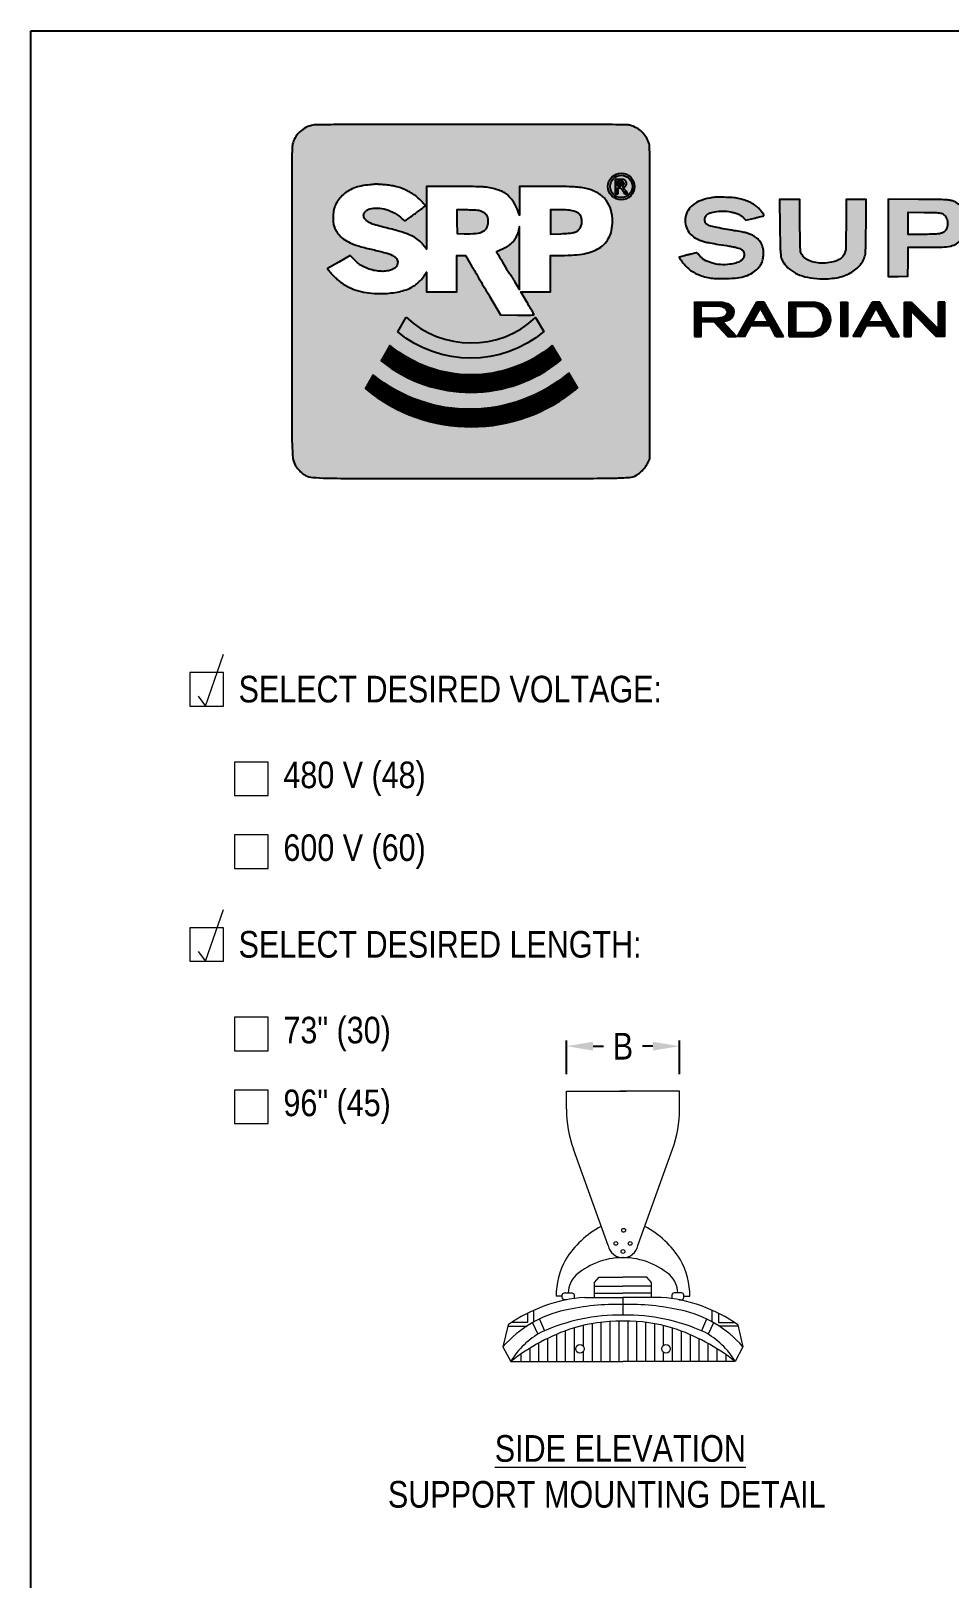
# Model space of a CAD drawing. Extents: x 0 to 216, y -4 to 280.
# Drawn here: x 0 to 82, y 141.8 to 280 of the extents above; entities that cross this region are included whole.
import ezdxf

# ---------------------------------------------------------------- set-up
doc = ezdxf.new("R2010")
doc.units = 0
doc.header["$LTSCALE"] = 10
doc.header["$MEASUREMENT"] = 0
doc.layers.get('0').update_dxf_attribs({"linetype": 'CONTINUOUS'})
for name, color, linetype, lineweight in [('CADdetails-1-ANNO', 41, 'CONTINUOUS', 5), ('CADdetails-3-FINE', 11, 'CONTINUOUS', 5), ('CADdetails-4-LIGHT', 3, 'CONTINUOUS', 9)]:
    doc.layers.add(name, color=color, linetype=linetype, lineweight=lineweight)
doc.layers.add('Company LOGO$0$CADdetails-9-TITLEBLOCK', color=7, linetype='CONTINUOUS')
doc.styles.add('CADdetails-DIMENSIONS', font='ARIALN.TTF', dxfattribs={"height": 2.38})
doc.styles.add('CADdetails-NOTES', font='ARIALN.TTF', dxfattribs={"height": 2.38})
doc.dimstyles.new('CADdetails-LEADER', dxfattribs={"dimtxt": 2.38, "dimasz": 2.38, "dimexe": 0.5, "dimexo": 1.5, "dimgap": 1, "dimtad": 0, "dimzin": 0, "dimdsep": 46, "dimtxsty": 'CADdetails-DIMENSIONS', "dimcen": 1, "dimclrd": 256, "dimclre": 256, "dimclrt": 256, "dimadec": 0, "dimazin": 0, "dimtfac": 1, "dimtdec": 4, "dimtofl": 0, "dimtmove": 0, "dimatfit": 3, "dimfxl": 1, "dimtolj": 1, "dimtzin": 0, "dimarcsym": 0})
pattern_1 = [(45, (-49.9364405, 225.66883), (-0.00461901477, 0.00461901477), [])]

# ---------------------------------------------------------------- blocks, each defined once
blk = doc.blocks.new('Company LOGO')
at = {"layer": 'Company LOGO$0$CADdetails-9-TITLEBLOCK', "true_color": 0x000000}
h = blk.add_hatch(color=18, dxfattribs=at)
h.dxf.hatch_style = 1
h.set_gradient(color2=(0, 0, 0), name='HEMISPHERICAL')
h.paths.add_polyline_path([(55.25, 255.74, 0.000097), (55.26, 265.02, 0.001777), (55.25, 267.98, 0.002816), (55.23, 269.59, 0.076009), (55.16, 270.01, 0.060567), (54.9, 270.55, 0.064589), (54.52, 271.01, 0.064137), (54.04, 271.35, 0.058365), (53.47, 271.58, 0.063304), (53.14, 271.62, 0.000585), (50.69, 271.64, 0.00112), (46.92, 271.65, 0.000162), (39.24, 271.65, 0.000098), (29.98, 271.64, 0.001768), (27.01, 271.63, 0.002864), (25.39, 271.61, 0.071986), (24.95, 271.54, 0.059671), (24.4, 271.29, 0.063472), (23.93, 270.92, 0.064495), (23.58, 270.45, 0.06508), (23.36, 269.9, 0.061309), (23.31, 269.52, 0.00101), (23.29, 267.37, 0.001298), (23.28, 263.86, 0.000144), (23.28, 255.84, 0.000158), (23.28, 245.55, 0.005213), (23.31, 243.08, 0.020434), (23.39, 241.85, 0.104484), (23.59, 241.21, 0.043799), (23.77, 240.96, 0.024879), (24.01, 240.7, 0.024914), (24.28, 240.46, 0.051502), (24.51, 240.31, 0.09679), (25.15, 240.13, 0.01668), (26.4, 240.06, 0.004483), (28.92, 240.04, 0.00014), (39.27, 240.04, 0.000153), (49.58, 240.04, 0.00472), (52.14, 240.07, 0.017056), (53.42, 240.13, 0.103025), (54.05, 240.32, 0.050683), (54.34, 240.52, 0.032113), (54.63, 240.8, 0.031713), (54.88, 241.11, 0.04309), (55.07, 241.43), (55.24, 241.79)])
h.paths.add_polyline_path([(40.94, 256.31), (41.93, 254.64), (43.43, 254.63, 0.001269), (44.31, 254.62, 0.012555), (44.67, 254.63, 0.026204), (44.87, 254.65, 0.478857), (44.9, 254.7, 0.038471), (44.87, 254.75, 0.000768), (44.71, 255.04, 0.001822), (44.51, 255.37, 0.001222), (44.29, 255.74), (43.72, 256.71), (45.05, 256.71), (46.38, 256.71), (46.38, 258.33), (46.38, 259.95), (46.99, 259.95, 0.010427), (48.28, 259.98, 0.026912), (49.2, 260.07, 0.03634), (49.93, 260.24, 0.045584), (50.56, 260.5, 0.072178), (51.15, 260.92, 0.076601), (51.57, 261.48, 0.071522), (51.83, 262.18, 0.052533), (51.92, 263, 0.069572), (51.77, 264.04, 0.094717), (51.35, 264.88, 0.095369), (50.64, 265.5, 0.071427), (49.69, 265.9, 0.027164), (49.12, 266.01, 0.020907), (48.5, 266.07, 0.011958), (47.6, 266.1, 0.002398), (46, 266.11), (43.61, 266.11), (43.61, 264.83, -0.001623), (43.61, 264.33, -0.002637), (43.61, 263.91, -0.000394), (43.6, 263.54, 0.143436), (42.55, 265.36, 0.056705), (42.22, 265.58, 0.032293), (41.78, 265.77, 0.028683), (41.25, 265.92, 0.021788), (40.66, 266.04, 0.022279), (40.28, 266.07, 0.006783), (39.72, 266.09, 0.004807), (38.91, 266.11, 0.001527), (37.72, 266.11), (35.3, 266.11), (35.3, 263.31), (35.3, 260.5), (35.15, 260.73, 0.027215), (35.07, 260.84, 0.01191), (34.96, 260.97, 0.011749), (34.83, 261.11, 0.015393), (34.71, 261.23, 0.057326), (34.23, 261.58, 0.035721), (33.6, 261.87, 0.024828), (32.72, 262.16, 0.008613), (31.43, 262.49, -0.008803), (30.8, 262.66, -0.029261), (30.4, 262.79, -0.044161), (30.11, 262.94, -0.059405), (29.89, 263.12, -0.121239), (29.72, 263.4, -0.162622), (29.73, 263.69, -0.143774), (29.92, 263.94, -0.088803), (30.25, 264.1, -0.085184), (30.94, 264.18, -0.060723), (31.72, 264.05, -0.057226), (32.48, 263.72, -0.056582), (33.15, 263.22, 0.019482), (33.25, 263.14, 0.037418), (33.33, 263.09, 0.047079), (33.39, 263.06, 0.22178), (33.43, 263.06, 0.024831), (33.52, 263.12, 0.000156), (34.32, 263.71, 0.000188), (35.11, 264.3, 0.020633), (35.21, 264.39, 0.409206), (35.21, 264.43, 0.012304), (35.08, 264.57, 0.011954), (34.87, 264.79, 0.002397), (34.48, 265.16, 0.041402), (34.28, 265.32, 0.014688), (33.96, 265.52, 0.0147), (33.61, 265.71, 0.019404), (33.29, 265.87, 0.024973), (32.89, 266.01, 0.019084), (32.44, 266.13, 0.018289), (31.97, 266.22, 0.017664), (31.48, 266.27, 0.001553), (31.25, 266.29, 0.002288), (31.04, 266.3, 0.001056), (30.87, 266.31, 0.055047), (30.82, 266.31, -0.00025), (30.63, 266.3, -0.000429), (30.45, 266.28, -0.000295), (30.23, 266.26, 0.0316), (29.48, 266.15, 0.041938), (28.81, 265.95, 0.046372), (28.25, 265.67, 0.058282), (27.79, 265.3, 0.039465), (27.42, 264.85, 0.055444), (27.17, 264.4, 0.055882), (27.02, 263.91, 0.041073), (26.97, 263.34, 0.03164), (26.99, 262.91, 0.046393), (27.07, 262.53, 0.049097), (27.22, 262.2, 0.04185), (27.43, 261.88, 0.070065), (27.88, 261.44, 0.049474), (28.5, 261.08, 0.036641), (29.34, 260.77, 0.015252), (30.52, 260.47, -0.011174), (31.64, 260.19, -0.049394), (32.28, 259.95, -0.098754), (32.62, 259.68, -0.180622), (32.74, 259.36, -0.094259), (32.69, 259.09, -0.111885), (32.54, 258.87, -0.09107), (32.28, 258.71, -0.044889), (31.91, 258.59, -0.046196), (31.4, 258.53, -0.041007), (30.87, 258.57, -0.03923), (30.32, 258.69, -0.034833), (29.78, 258.9, -0.016706), (29.53, 259.03, -0.03096), (29.33, 259.15, -0.028691), (29.15, 259.3, -0.012303), (28.92, 259.52), (28.51, 259.94), (27.49, 259.36), (26.47, 258.78), (26.58, 258.62, 0.032478), (26.78, 258.37, 0.012246), (27.09, 258.05, 0.01262), (27.43, 257.73, 0.028299), (27.7, 257.52, 0.043664), (28.44, 257.08, 0.043701), (29.24, 256.78, 0.040027), (30.15, 256.61, 0.02736), (31.2, 256.55, 0.020167), (31.99, 256.58, 0.02829), (32.7, 256.68, 0.030867), (33.33, 256.84, 0.033509), (33.93, 257.08, 0.045044), (34.26, 257.28, 0.026697), (34.61, 257.57, 0.026777), (34.93, 257.89, 0.049507), (35.14, 258.19), (35.3, 258.46), (35.3, 257.58), (35.3, 256.71), (36.66, 256.71), (38.02, 256.71), (38.02, 258.33), (38.02, 259.95), (38.4, 259.95), (38.79, 259.95), (39.37, 258.97, 0.000023), (39.66, 258.48, 0.000009), (40.07, 257.77, 0.000008), (40.51, 257.03, 0.00001)], flags=16)
h.paths.add_polyline_path([(47.31, 250.62, -0.356339), (31.27, 250.55), (32.05, 251.91, 0.361016), (46.54, 251.9)], flags=16)
h.paths.add_polyline_path([(45.79, 253.15, -0.360899), (32.74, 253.12), (33.49, 254.44, 0.395366), (45.05, 254.4)], flags=16)
h.paths.add_polyline_path([(48.01, 249.45), (48.79, 248.13, -0.365296), (29.86, 248.08), (30.55, 249.28, 0.361269)], flags=16)
h.paths.add_polyline_path([(47.31, 261.89), (47.31, 261.89, 0.009433), (48, 261.93, 0.038268), (48.42, 261.99, 0.06386), (48.7, 262.09, 0.082218), (48.92, 262.26, 0.096403), (49.1, 262.53, 0.07229), (49.18, 262.87, 0.071382), (49.16, 263.23, 0.088947), (49.04, 263.54, 0.123363), (48.82, 263.76, 0.070876), (48.46, 263.91, 0.046429), (47.93, 264, 0.016209), (47.15, 264.02), (46.38, 264.02), (46.38, 262.94), (46.38, 261.86)], flags=0)
h.paths.add_polyline_path([(43.61, 256.9), (43.21, 257.57, 0.00279), (43.05, 257.84, 0.003648), (42.9, 258.08, 0.002699), (42.78, 258.28, 0.03414), (42.72, 258.35, -0.041699), (42.59, 258.53, -0.001151), (42.1, 259.36, -0.000214), (41.56, 260.27, -0.110177), (41.59, 260.29, -0.000469), (41.7, 260.33, -0.001525), (41.82, 260.38, -0.000988), (41.95, 260.44, 0.029749), (42.26, 260.59, 0.023384), (42.57, 260.78, 0.023908), (42.85, 261, 0.041975), (43.06, 261.2, 0.043601), (43.21, 261.42, 0.024645), (43.36, 261.71, 0.024621), (43.48, 262.01, 0.049474), (43.54, 262.26, -0.012053), (43.55, 262.35, -0.01937), (43.57, 262.43, -0.014408), (43.59, 262.5, -0.850532), (43.62, 262.49, -0.000132), (43.62, 261.68, -0.00181), (43.62, 260.78, -0.001085), (43.62, 259.7)], flags=0)
h.paths.add_polyline_path([(51.51, 266.11, -1), (53.89, 266.11, -1)], flags=16)
h.paths.add_polyline_path([(51.71, 266.11, -1), (53.7, 266.11, -1)], flags=0)
edge = h.paths.add_edge_path(flags=0)
edge.add_line((52.39, 265.45), (52.18, 265.45))
edge.add_line((52.18, 265.45), (52.18, 266.74))
edge.add_line((52.18, 266.74), (52.62, 266.74))
edge.add_spline(control_points=[(52.62, 266.74), (52.69, 266.73), (52.8, 266.73), (52.96, 266.71), (53.06, 266.64), (53.13, 266.55), (53.17, 266.47), (53.17, 266.35), (53.15, 266.25), (53.07, 266.13), (52.95, 266.05), (52.85, 266.03), (52.8, 266.03)], knot_values=[0, 0, 0, 0, 0.191945, 0.32785, 0.486314, 0.531109, 0.694667, 0.729867, 0.890501, 1.000282, 1.155477, 1.296035, 1.296035, 1.296035, 1.296035], degree=3, periodic=0)
edge.add_spline(control_points=[(52.8, 266.03), (52.84, 266.01), (52.92, 265.97), (53.01, 265.84), (53.07, 265.75), (53.1, 265.71)], knot_values=[0, 0, 0, 0, 0.128236, 0.267064, 0.445283, 0.445283, 0.445283, 0.445283], degree=3, periodic=0)
edge.add_line((53.1, 265.71), (53.26, 265.45))
edge.add_line((53.26, 265.45), (53.01, 265.45))
edge.add_line((53.01, 265.45), (52.89, 265.66))
edge.add_spline(control_points=[(52.89, 265.66), (52.86, 265.72), (52.8, 265.82), (52.69, 265.97), (52.53, 266), (52.43, 266), (52.39, 266)], knot_values=[0, 0, 0, 0, 0.207407, 0.370988, 0.525888, 0.662774, 0.662774, 0.662774, 0.662774], degree=3, periodic=0)
edge.add_line((52.39, 266), (52.39, 265.45))
edge = h.paths.add_edge_path(flags=0)
edge.add_line((52.64, 266.18), (52.39, 266.18))
edge.add_line((52.39, 266.18), (52.39, 266.56))
edge.add_line((52.39, 266.56), (52.62, 266.56))
edge.add_line((52.62, 266.56), (52.69, 266.56))
edge.add_spline(control_points=[(52.69, 266.56), (52.74, 266.56), (52.82, 266.56), (52.93, 266.48), (52.97, 266.36), (52.92, 266.24), (52.79, 266.18), (52.7, 266.18), (52.64, 266.18)], knot_values=[0, 0, 0, 0, 0.146741, 0.255682, 0.363426, 0.519325, 0.589287, 0.774741, 0.774741, 0.774741, 0.774741], degree=3, periodic=0)
h.paths.add_polyline_path([(38.67, 261.89), (38.67, 261.89, 0.028234), (39.73, 261.92, 0.099868), (40.38, 262.11, 0.165224), (40.72, 262.48, 0.120746), (40.83, 263.03, 0.046771), (40.79, 263.32, 0.089529), (40.69, 263.54, 0.089519), (40.52, 263.71, 0.046752), (40.27, 263.86, 0.033745), (40.07, 263.93, 0.043666), (39.87, 263.97, 0.022146), (39.59, 264, 0.00286), (39, 264.01), (38.01, 264.03), (38.03, 262.97), (38.04, 261.91)], flags=0)
h = blk.add_hatch(color=18, dxfattribs=at)
h.dxf.hatch_style = 1
h.set_gradient(color2=(0, 0, 0), name='HEMISPHERICAL')
h.paths.add_polyline_path([(51.71, 266.11, 1), (53.7, 266.11, 1)])
edge = h.paths.add_edge_path(flags=16)
edge.add_spline(control_points=[(52.62, 266.74), (52.69, 266.73), (52.8, 266.73), (52.96, 266.71), (53.06, 266.64), (53.13, 266.55), (53.17, 266.47), (53.17, 266.35), (53.15, 266.25), (53.07, 266.13), (52.95, 266.05), (52.85, 266.03), (52.8, 266.03)], knot_values=[0, 0, 0, 0, 0.191945, 0.32785, 0.486314, 0.531109, 0.694667, 0.729867, 0.890501, 1.000282, 1.155477, 1.296035, 1.296035, 1.296035, 1.296035], degree=3, periodic=0)
edge.add_spline(control_points=[(52.8, 266.03), (52.84, 266.01), (52.92, 265.97), (53.01, 265.84), (53.07, 265.75), (53.1, 265.71)], knot_values=[0, 0, 0, 0, 0.128236, 0.267064, 0.445283, 0.445283, 0.445283, 0.445283], degree=3, periodic=0)
edge.add_line((53.1, 265.71), (53.26, 265.45))
edge.add_line((53.26, 265.45), (53.01, 265.45))
edge.add_line((53.01, 265.45), (52.89, 265.66))
edge.add_spline(control_points=[(52.89, 265.66), (52.86, 265.72), (52.8, 265.82), (52.69, 265.97), (52.53, 266), (52.43, 266), (52.39, 266)], knot_values=[0, 0, 0, 0, 0.207407, 0.370988, 0.525888, 0.662774, 0.662774, 0.662774, 0.662774], degree=3, periodic=0)
edge.add_line((52.39, 266), (52.39, 265.45))
edge.add_line((52.39, 265.45), (52.18, 265.45))
edge.add_line((52.18, 265.45), (52.18, 266.74))
edge.add_line((52.18, 266.74), (52.62, 266.74))
edge = h.paths.add_edge_path(flags=0)
edge.add_spline(control_points=[(52.69, 266.56), (52.74, 266.56), (52.82, 266.56), (52.93, 266.48), (52.97, 266.36), (52.92, 266.24), (52.79, 266.18), (52.7, 266.18), (52.64, 266.18)], knot_values=[0, 0, 0, 0, 0.146741, 0.255682, 0.363426, 0.519325, 0.589287, 0.774741, 0.774741, 0.774741, 0.774741], degree=3, periodic=0)
edge.add_line((52.64, 266.18), (52.39, 266.18))
edge.add_line((52.39, 266.18), (52.39, 266.56))
edge.add_line((52.39, 266.56), (52.62, 266.56))
edge.add_line((52.62, 266.56), (52.69, 266.56))
h = blk.add_hatch(color=18, dxfattribs=at)
h.dxf.hatch_style = 1
h.set_gradient(color2=(0, 0, 0), name='HEMISPHERICAL')
edge = h.paths.add_edge_path()
edge.add_spline(control_points=[(52.64, 266.18), (52.7, 266.18), (52.79, 266.18), (52.92, 266.24), (52.97, 266.36), (52.93, 266.48), (52.82, 266.56), (52.74, 266.56), (52.69, 266.56)], knot_values=[0, 0, 0, 0, 0.185454, 0.255416, 0.411315, 0.519059, 0.627999, 0.774741, 0.774741, 0.774741, 0.774741], degree=3, periodic=0)
edge.add_line((52.69, 266.56), (52.62, 266.56))
edge.add_line((52.62, 266.56), (52.39, 266.56))
edge.add_line((52.39, 266.56), (52.39, 266.18))
edge.add_line((52.39, 266.18), (52.64, 266.18))
h = blk.add_hatch(color=18, dxfattribs=at)
h.dxf.hatch_style = 1
h.set_gradient(color2=(0, 0, 0), name='HEMISPHERICAL')
h.paths.add_polyline_path([(40.79, 263.32, 0.089529), (40.69, 263.54, 0.089519), (40.52, 263.71, 0.046752), (40.27, 263.86, 0.033745), (40.07, 263.93, 0.043666), (39.87, 263.97, 0.022146), (39.59, 264, 0.00286), (39, 264.01), (38.01, 264.03), (38.03, 262.97), (38.04, 261.91), (38.67, 261.89, 0.028234), (39.73, 261.92, 0.099868), (40.38, 262.11, 0.165224), (40.72, 262.48, 0.120746), (40.83, 263.03, 0.046771)])
h = blk.add_hatch(color=18, dxfattribs=at)
h.dxf.hatch_style = 1
h.set_gradient(color2=(0, 0, 0), name='HEMISPHERICAL')
h.paths.add_polyline_path([(48.7, 262.09, 0.18093), (49.1, 262.53, 0.072291), (49.18, 262.87, 0.187399), (49.04, 263.54, 0.17533), (48.71, 263.84, 0.069216), (47.93, 264, 0.016209), (47.15, 264.02), (46.38, 264.02), (46.38, 262.94), (46.38, 261.86), (47.31, 261.89, 0.009433), (48, 261.93, 0.038268), (48.42, 261.99, 0.06386)])
h = blk.add_hatch(color=18, dxfattribs=at)
h.dxf.hatch_style = 1
h.set_gradient(color2=(0, 0, 0), name='HEMISPHERICAL')
h.paths.add_polyline_path([(63.64, 263.29), (63.64, 263.29, 0.056039), (63.43, 263.48, 0.041891), (63.17, 263.63, 0.037894), (62.85, 263.75, 0.029211), (62.49, 263.84, 0.040963), (61.76, 263.91, 0.046897), (61.06, 263.85, 0.052824), (60.5, 263.69, 0.175125), (60.22, 263.44, 0.056503), (60.2, 263.39, 0.020479), (60.18, 263.31, 0.020003), (60.17, 263.22, 0.022483), (60.16, 263.13, 0.064717), (60.18, 262.97, 0.085153), (60.24, 262.84, 0.079203), (60.34, 262.73, 0.048267), (60.49, 262.64, 0.063834), (60.69, 262.56, 0.004887), (61.26, 262.44, 0.006407), (61.97, 262.3, 0.004211), (62.78, 262.16, -0.005533), (63.44, 262.05, -0.020148), (63.85, 261.96, -0.029369), (64.16, 261.85, -0.02664), (64.48, 261.71, -0.060336), (64.88, 261.43, -0.076514), (65.17, 261.08, -0.076102), (65.34, 260.65, -0.058909), (65.4, 260.16, -0.038739), (65.36, 259.7, -0.060622), (65.26, 259.33, -0.062089), (65.06, 258.99, -0.042992), (64.77, 258.67, -0.068471), (64.27, 258.31, -0.05432), (63.65, 258.07, -0.043145), (62.86, 257.93, -0.021379), (61.85, 257.89, -0.004689), (61.35, 257.89, -0.012492), (60.99, 257.9, -0.016782), (60.7, 257.93, -0.019883), (60.44, 257.98, -0.027172), (59.85, 258.14, -0.035972), (59.34, 258.35, -0.038703), (58.89, 258.62, -0.041607), (58.5, 258.95, -0.026378), (58.31, 259.16, -0.013108), (58.09, 259.45, -0.005099), (57.86, 259.77, -0.294395), (57.9, 259.81, -0.000413), (58.11, 259.87, -0.001999), (58.35, 259.93, -0.001257), (58.63, 260, 0.00089), (58.92, 260.06, 0.001314), (59.17, 260.13, 0.00059), (59.38, 260.18, 0.035522), (59.44, 260.2, -0.038564), (59.51, 260.14, -0.030406), (59.58, 260.07, -0.020595), (59.65, 259.99, 0.101508), (60.09, 259.57, 0.062034), (60.76, 259.28, 0.055886), (61.55, 259.13, 0.049759), (62.38, 259.16, 0.037166), (62.94, 259.27, 0.077331), (63.35, 259.46, 0.108046), (63.59, 259.71, 0.139757), (63.68, 260.01, 0.055775), (63.65, 260.2, 0.103451), (63.59, 260.35, 0.093543), (63.47, 260.46, 0.039544), (63.27, 260.56, 0.031146), (63.04, 260.64, 0.020292), (62.77, 260.71, 0.009321), (62.33, 260.79, 0.001179), (61.38, 260.94, -0.004382), (60.61, 261.07, -0.01761), (60.15, 261.17, -0.027155), (59.8, 261.28, -0.026818), (59.47, 261.42, -0.078196), (58.93, 261.8, -0.089434), (58.57, 262.31, -0.092235), (58.41, 262.91, -0.089331), (58.47, 263.53, -0.089415), (58.76, 264.11, -0.084555), (59.24, 264.57, -0.070121), (59.93, 264.9, -0.039491), (60.83, 265.12, -0.037508), (61.31, 265.16, -0.011461), (62.04, 265.14, -0.011584), (62.78, 265.1, -0.034885), (63.27, 265.02, -0.028115), (63.74, 264.88, -0.029859), (64.19, 264.7, -0.031399), (64.59, 264.47, -0.041001), (64.91, 264.21, -0.019029), (65.14, 263.99, -0.025648), (65.32, 263.77, -0.021353), (65.44, 263.59, -0.502458), (65.41, 263.5, -0.001058), (65.18, 263.44, -0.003684), (64.92, 263.37, -0.002352), (64.62, 263.29), (63.82, 263.09)])
h = blk.add_hatch(color=18, dxfattribs=at)
h.dxf.hatch_style = 1
h.set_gradient(color2=(0, 0, 0), name='HEMISPHERICAL')
h.paths.add_polyline_path([(72.73, 260.54, -0.12231), (72.59, 260.03, -0.150032), (72.12, 259.57, -0.063328), (71.48, 259.34, -0.046429), (70.76, 259.26, -0.089705), (69.53, 259.46, -0.205184), (68.73, 260.2, -0.038167), (68.67, 260.9, -0.001423), (68.65, 262.62), (68.64, 264.96), (67.74, 264.96), (66.84, 264.96), (66.86, 262.44, 0.001317), (66.89, 260.62, 0.022831), (66.93, 260.03, 0.076386), (67.03, 259.61, 0.157516), (67.97, 258.53, 0.085292), (69.33, 258, 0.036517), (70.42, 257.87, 0.054937), (71.93, 257.96, 0.081689), (73.17, 258.39, 0.098906), (74.05, 259.12, 0.125234), (74.49, 260.07, 0.037069), (74.51, 260.3, 0.003046), (74.53, 260.91, 0.003646), (74.54, 261.69, 0.001857), (74.55, 262.67), (74.55, 264.96), (73.66, 264.96), (72.77, 264.96), (72.77, 262.55, -0.005206), (72.75, 261.24, -0.002203)])
h = blk.add_hatch(color=18, dxfattribs=at)
h.dxf.hatch_style = 1
h.set_gradient(color2=(0, 0, 0), name='HEMISPHERICAL')
h.paths.add_polyline_path([(82.11, 260.79, 0.07868), (82.63, 260.99, 0.067262), (83.09, 261.35, 0.060851), (83.35, 261.68, 0.055933), (83.53, 262.08, 0.052707), (83.62, 262.53, 0.114528), (83.49, 263.68, 0.074393), (83.24, 264.15, 0.082371), (82.82, 264.54, 0.067527), (82.28, 264.82, 0.068457), (81.86, 264.91, 0.011927), (80.97, 264.94, 0.000674), (79.24, 264.95), (76.53, 264.97), (76.53, 261.52), (76.53, 258.06), (77.41, 258.08), (78.28, 258.09), (78.3, 259.38), (78.31, 260.68), (79.93, 260.68, 0.008199), (81.35, 260.7, 0.044275)])
h.paths.add_polyline_path([(79.73, 263.8), (78.31, 263.82), (78.31, 262.82), (78.31, 261.83), (79.56, 261.83, 0.004995), (80.43, 261.84, 0.022217), (80.94, 261.87, 0.038518), (81.27, 261.93, 0.089222), (81.5, 262.04, 0.153469), (81.77, 262.39, 0.108377), (81.83, 262.89, 0.33505), (81.35, 263.69, 0.111427), (81.1, 263.78, 0.002975)], flags=16)
h = blk.add_hatch(color=18, dxfattribs=at)
h.dxf.hatch_style = 1
h.set_gradient(color2=(0, 0, 0), name='HEMISPHERICAL')
h.paths.add_polyline_path([(42.78, 258.28, 0.065244), (42.67, 258.41, -0.001321), (42.1, 259.36, -0.000181), (41.65, 260.13, -0.912818), (41.59, 260.29, -0.000469), (41.7, 260.33, -0.001525), (41.82, 260.38, -0.000988), (41.95, 260.44, 0.076664), (42.7, 260.89, 0.114545), (43.19, 261.39, 0.052918), (43.48, 262.01, 0.096978), (43.59, 262.49, -1.021296), (43.62, 262.49, -0.000194), (43.62, 261.3, -0.001612), (43.62, 259.7), (43.61, 256.9), (43.21, 257.57, 0.00279), (43.05, 257.84, 0.003648), (42.9, 258.08, 0.002699)])
at = {"layer": 'Company LOGO$0$CADdetails-9-TITLEBLOCK', "true_color": 0xff6612}
h = blk.add_hatch(dxfattribs=at)
h.set_pattern_fill('ANSI31', color=30, scale=0.052258)
h.set_pattern_definition(pattern_1)
edge = h.paths.add_edge_path()
edge.add_spline(control_points=[(61.73, 254.04), (61.98, 254.08), (62.49, 254.15), (62.91, 254.95), (62.42, 255.65), (61.94, 255.73), (61.73, 255.77)], knot_values=[0, 0, 0, 0, 13.971866, 28.036988, 43.077201, 55.142889, 55.142889, 55.142889, 55.142889], degree=3, periodic=0)
edge.add_line((61.73, 255.77), (59.23, 255.77))
edge.add_line((59.23, 255.77), (59.23, 252.72))
edge.add_line((59.23, 252.72), (59.82, 252.72))
edge.add_line((59.82, 252.72), (59.82, 254.04))
edge.add_line((59.82, 254.04), (60.97, 254.04))
edge.add_line((60.97, 254.04), (62.22, 252.72))
edge.add_line((62.22, 252.72), (62.98, 252.72))
edge.add_line((62.98, 252.72), (61.73, 254.04))
edge = h.paths.add_edge_path(flags=16)
edge.add_spline(control_points=[(61.36, 255.45), (61.55, 255.43), (61.92, 255.39), (62.31, 254.78), (61.81, 254.38), (61.49, 254.36), (61.36, 254.35)], knot_values=[0, 0, 0, 0, 10.641563, 20.928893, 32.05037, 39.419964, 39.419964, 39.419964, 39.419964], degree=3, periodic=0)
edge.add_line((61.36, 254.35), (59.82, 254.35))
edge.add_line((59.82, 254.35), (59.82, 255.45))
edge.add_line((59.82, 255.45), (61.36, 255.45))
h = blk.add_hatch(dxfattribs=at)
h.set_pattern_fill('ANSI31', color=30, scale=0.052258)
h.set_pattern_definition(pattern_1)
h.paths.add_polyline_path([(65.46, 255.77), (64.79, 255.77), (63.08, 252.72), (63.74, 252.72), (64.27, 253.69), (65.99, 253.69), (66.51, 252.72), (67.17, 252.72)])
h.paths.add_polyline_path([(65.13, 255.26), (64.44, 254.01), (65.81, 254.01)], flags=16)
h = blk.add_hatch(dxfattribs=at)
h.set_pattern_fill('ANSI31', color=30, scale=0.052258)
h.set_pattern_definition(pattern_1)
h.paths.add_polyline_path([(69.73, 255.77), (67.68, 255.77), (67.68, 252.72), (69.89, 252.72, 0.378342), (71.41, 254.16, 0.431115)])
h.paths.add_polyline_path([(68.27, 255.41), (68.27, 253.08), (69.89, 253.08, 0.317845), (70.79, 254.19, 0.345632), (69.89, 255.41)], flags=16)
h = blk.add_hatch(dxfattribs=at)
h.set_pattern_fill('ANSI31', color=30, scale=0.052258)
h.set_pattern_definition(pattern_1)
h.paths.add_polyline_path([(72.89, 255.77), (72.3, 255.77), (72.3, 252.72), (72.89, 252.72)])
h = blk.add_hatch(dxfattribs=at)
h.set_pattern_fill('ANSI31', color=30, scale=0.052258)
h.set_pattern_definition(pattern_1)
h.paths.add_polyline_path([(75.79, 255.77), (75.13, 255.77), (73.41, 252.72), (74.07, 252.72), (74.6, 253.69), (76.32, 253.69), (76.85, 252.72), (77.5, 252.72)])
h.paths.add_polyline_path([(76.14, 254.01), (74.77, 254.01), (75.46, 255.26)], flags=16)
h = blk.add_hatch(dxfattribs=at)
h.set_pattern_fill('ANSI31', color=30, scale=0.052258)
h.set_pattern_definition(pattern_1)
h.paths.add_polyline_path([(78.61, 255.77), (77.99, 255.77), (77.99, 252.72), (78.58, 252.72), (78.58, 254.96), (80.82, 252.72), (81.6, 252.72), (81.6, 255.77), (81.01, 255.77), (81.01, 253.36)])
at = {"layer": 'Company LOGO$0$CADdetails-9-TITLEBLOCK'}
h = blk.add_hatch(color=256, dxfattribs=at)
h.dxf.hatch_style = 1
h.set_gradient(color1=(247, 148, 29), color2=(247, 148, 29), name='HEMISPHERICAL')
h.paths.add_polyline_path([(32.74, 253.12, 0.360899), (45.79, 253.15), (45.05, 254.4, -0.395366), (33.49, 254.44)])
at = {"layer": 'Company LOGO$0$CADdetails-9-TITLEBLOCK', "true_color": 0xff6612}
h = blk.add_hatch(dxfattribs=at)
h.set_pattern_fill('ANSI31', color=30, scale=0.052258)
h.set_pattern_definition(pattern_1)
h.paths.add_polyline_path([(32.05, 251.91), (31.27, 250.55, 0.356339), (47.31, 250.62), (46.54, 251.9, -0.361016)])
at = {"layer": 'Company LOGO$0$CADdetails-9-TITLEBLOCK', "true_color": 0xed1b24}
h = blk.add_hatch(dxfattribs=at)
h.set_pattern_fill('ANSI31', color=240, scale=0.052258)
h.set_pattern_definition(pattern_1)
h.paths.add_polyline_path([(48.79, 248.13), (48.01, 249.45, -0.361269), (30.55, 249.28), (29.86, 248.08, 0.365296)])
at = {"layer": 'Company LOGO$0$CADdetails-9-TITLEBLOCK'}
for p, q in [((0, 0), (0, 280)), ((0, 280), (216, 280))]:
    blk.add_line(p, q, dxfattribs=at)
at = {"layer": 'Company LOGO$0$CADdetails-9-TITLEBLOCK', "color": 30, "true_color": 0xff6612}
for p, q in [((59.23, 255.77), (59.23, 252.72)), ((59.23, 255.77), (61.73, 255.77)), ((63.08, 252.72), (64.79, 255.77)), ((65.46, 255.77), (64.79, 255.77)), ((67.17, 252.72), (65.46, 255.77)), ((67.68, 252.72), (67.68, 255.77)), ((67.68, 255.77), (69.89, 255.77)), ((72.3, 255.77), (72.3, 252.72)), ((72.3, 255.77), (72.89, 255.77)), ((72.89, 255.77), (72.89, 252.72)), ((73.41, 252.72), (75.13, 255.77)), ((75.79, 255.77), (75.13, 255.77)), ((77.5, 252.72), (75.79, 255.77)), ((77.99, 252.72), (77.99, 255.77)), ((77.99, 255.77), (78.61, 255.77)), ((78.61, 255.77), (81.01, 253.36)), ((81.01, 253.36), (81.01, 255.77)), ((81.6, 255.77), (81.01, 255.77)), ((81.6, 252.72), (81.6, 255.77)), ((59.82, 254.35), (59.82, 255.45)), ((59.82, 255.45), (61.36, 255.45)), ((59.82, 254.35), (61.36, 254.35)), ((64.44, 254.01), (65.13, 255.26)), ((65.81, 254.01), (65.13, 255.26)), ((68.27, 253.08), (68.27, 255.41)), ((68.27, 255.41), (69.89, 255.41)), ((74.77, 254.01), (75.46, 255.26)), ((76.14, 254.01), (75.46, 255.26)), ((78.58, 252.72), (78.58, 254.96)), ((78.58, 254.96), (80.82, 252.72)), ((59.82, 252.72), (59.82, 254.04)), ((59.82, 254.04), (60.97, 254.04)), ((60.97, 254.04), (62.22, 252.72)), ((61.73, 254.04), (62.98, 252.72)), ((63.74, 252.72), (64.27, 253.69)), ((64.27, 253.69), (65.99, 253.69)), ((64.44, 254.01), (65.81, 254.01)), ((66.51, 252.72), (65.99, 253.69)), ((68.27, 253.08), (69.89, 253.08)), ((74.07, 252.72), (74.6, 253.69)), ((74.6, 253.69), (76.32, 253.69)), ((74.77, 254.01), (76.14, 254.01)), ((76.85, 252.72), (76.32, 253.69)), ((59.23, 252.72), (59.82, 252.72)), ((62.22, 252.72), (62.98, 252.72)), ((63.74, 252.72), (63.08, 252.72)), ((66.51, 252.72), (67.17, 252.72)), ((67.68, 252.72), (69.89, 252.72)), ((72.89, 252.72), (72.3, 252.72)), ((74.07, 252.72), (73.41, 252.72)), ((76.85, 252.72), (77.5, 252.72)), ((77.99, 252.72), (78.58, 252.72)), ((81.6, 252.72), (80.82, 252.72))]:
    blk.add_line(p, q, dxfattribs=at)
at = {"layer": 'Company LOGO$0$CADdetails-9-TITLEBLOCK'}
for points in [[(24.95, 271.54, 0.059671), (24.4, 271.29, 0.063474), (23.93, 270.92, 0.064493), (23.58, 270.45, 0.065079), (23.36, 269.9, 0.06131), (23.31, 269.52, 0.00101), (23.29, 267.37, 0.001298), (23.28, 263.86, 0.000144), (23.28, 255.84, 0.000158), (23.28, 245.55, 0.005213), (23.31, 243.08, 0.020434), (23.39, 241.85, 0.104497), (23.59, 241.21, 0.043787), (23.77, 240.96, 0.024879), (24.01, 240.7, 0.024914), (24.28, 240.46, 0.051502), (24.51, 240.31, 0.09679), (25.15, 240.13, 0.01668), (26.4, 240.06, 0.004483), (28.92, 240.04, 0.00014), (39.27, 240.04, 0.000153), (49.58, 240.04, 0.00472), (52.14, 240.07, 0.017056), (53.42, 240.13, 0.103031), (54.05, 240.32, 0.050677), (54.34, 240.52, 0.032113), (54.63, 240.8, 0.031713), (54.88, 241.11, 0.04309), (55.07, 241.43), (55.24, 241.79), (55.25, 255.74, 0.000097), (55.26, 265.02, 0.001777), (55.25, 267.98, 0.002816), (55.23, 269.59, 0.076009), (55.16, 270.01, 0.060566), (54.9, 270.55, 0.06459), (54.52, 271.01, 0.064135), (54.04, 271.35, 0.058367), (53.47, 271.58, 0.063304), (53.14, 271.62, 0.000585), (50.69, 271.64, 0.00112), (46.92, 271.65, 0.000162), (39.24, 271.65, 0.000098), (29.98, 271.64, 0.001768), (27.01, 271.63, 0.002864), (25.39, 271.61, 0.071986)], [(40.51, 257.03, 0.00001), (40.94, 256.31), (41.93, 254.64), (43.43, 254.63, 0.001269), (44.31, 254.62, 0.012555), (44.67, 254.63, 0.026204), (44.87, 254.65, 0.478857), (44.9, 254.7, 0.038471), (44.87, 254.75, 0.000768), (44.71, 255.04, 0.001822), (44.51, 255.37, 0.001222), (44.29, 255.74), (43.72, 256.71), (45.05, 256.71), (46.38, 256.71), (46.38, 258.33), (46.38, 259.95), (46.99, 259.95, 0.010427), (48.28, 259.98, 0.026912), (49.2, 260.07, 0.03634), (49.93, 260.24, 0.045584), (50.56, 260.5, 0.072178), (51.15, 260.92, 0.076601), (51.57, 261.48, 0.071522), (51.83, 262.18, 0.052533), (51.92, 263, 0.069572), (51.77, 264.04, 0.094717), (51.35, 264.88, 0.095369), (50.64, 265.5, 0.071427), (49.69, 265.9, 0.027164), (49.12, 266.01, 0.020907), (48.5, 266.07, 0.011958), (47.6, 266.1, 0.002398), (46, 266.11), (43.61, 266.11), (43.61, 264.83, -0.001623), (43.61, 264.33, -0.002637), (43.61, 263.91, -0.000394), (43.6, 263.54, 0.143436), (42.55, 265.36, 0.056705), (42.22, 265.58, 0.032293), (41.78, 265.77, 0.028683), (41.25, 265.92, 0.021788), (40.66, 266.04, 0.022279), (40.28, 266.07, 0.006783), (39.72, 266.09, 0.004807), (38.91, 266.11, 0.001527), (37.72, 266.11), (35.3, 266.11), (35.3, 263.31), (35.3, 260.5), (35.15, 260.73, 0.027215), (35.07, 260.84, 0.01191), (34.96, 260.97, 0.011749), (34.83, 261.11, 0.015393), (34.71, 261.23, 0.057326), (34.23, 261.58, 0.035721), (33.6, 261.87, 0.024828), (32.72, 262.16, 0.008613), (31.43, 262.49, -0.008803), (30.8, 262.66, -0.029261), (30.4, 262.79, -0.044161), (30.11, 262.94, -0.059405), (29.89, 263.12, -0.121239), (29.72, 263.4, -0.162622), (29.73, 263.69, -0.143774), (29.92, 263.94, -0.088803), (30.25, 264.1, -0.085184), (30.94, 264.18, -0.060723), (31.72, 264.05, -0.057138), (32.48, 263.72, -0.056669), (33.15, 263.22, 0.019482), (33.25, 263.14, 0.037418), (33.33, 263.09, 0.047079), (33.39, 263.06, 0.22178), (33.43, 263.06, 0.024831), (33.52, 263.12, 0.000156), (34.32, 263.71, 0.000188), (35.11, 264.3, 0.020633), (35.21, 264.39, 0.409206), (35.21, 264.43, 0.012304), (35.08, 264.57, 0.011954), (34.87, 264.79, 0.002397), (34.48, 265.16, 0.041402), (34.28, 265.32, 0.014688), (33.96, 265.52, 0.0147), (33.61, 265.71, 0.019404), (33.29, 265.87, 0.024973), (32.89, 266.01, 0.019084), (32.44, 266.13, 0.018289), (31.97, 266.22, 0.017664), (31.48, 266.27, 0.001553), (31.25, 266.29, 0.002288), (31.04, 266.3, 0.001056), (30.87, 266.31, 0.043203), (30.83, 266.31, -0.007342), (30.79, 266.31, -0.000213), (30.63, 266.3, -0.000429), (30.45, 266.28, -0.000295), (30.23, 266.26, 0.0316), (29.48, 266.15, 0.041938), (28.81, 265.95, 0.046372), (28.25, 265.67, 0.058282), (27.79, 265.3, 0.039465), (27.42, 264.85, 0.055444), (27.17, 264.4, 0.055882), (27.02, 263.91, 0.041073), (26.97, 263.34, 0.03164), (26.99, 262.91, 0.046393), (27.07, 262.53, 0.049097), (27.22, 262.2, 0.04185), (27.43, 261.88, 0.070065), (27.88, 261.44, 0.049474), (28.5, 261.08, 0.036641), (29.34, 260.77, 0.015252), (30.52, 260.47, -0.011174), (31.64, 260.19, -0.049394), (32.28, 259.95, -0.098754), (32.62, 259.68, -0.180622), (32.74, 259.36, -0.094259), (32.69, 259.09, -0.111885), (32.54, 258.87, -0.09107), (32.28, 258.71, -0.044889), (31.91, 258.59, -0.046196), (31.4, 258.53, -0.041007), (30.87, 258.57, -0.03923), (30.32, 258.69, -0.034833), (29.78, 258.9, -0.016706), (29.53, 259.03, -0.03096), (29.33, 259.15, -0.028691), (29.15, 259.3, -0.012303), (28.92, 259.52), (28.51, 259.94), (27.49, 259.36), (26.47, 258.78), (26.58, 258.62, 0.032478), (26.78, 258.37, 0.012374), (27.1, 258.04, 0.012493), (27.43, 257.73, 0.028299), (27.7, 257.52, 0.043664), (28.44, 257.08, 0.043701), (29.24, 256.78, 0.040027), (30.15, 256.61, 0.02736), (31.2, 256.55, 0.020167), (31.99, 256.58, 0.02829), (32.7, 256.68, 0.030867), (33.33, 256.84, 0.033509), (33.93, 257.08, 0.045044), (34.26, 257.28, 0.026697), (34.61, 257.57, 0.026777), (34.93, 257.89, 0.049507), (35.14, 258.19), (35.3, 258.46), (35.3, 257.58), (35.3, 256.71), (36.66, 256.71), (38.02, 256.71), (38.02, 258.33), (38.02, 259.95), (38.4, 259.95), (38.79, 259.95), (39.37, 258.97, 0.000023), (39.66, 258.48, 0.000009), (40.07, 257.77, 0.000008)], [(38.03, 262.97), (38.04, 261.91), (38.67, 261.89, 0.028234), (39.73, 261.92, 0.099868), (40.38, 262.11, 0.165224), (40.72, 262.48, 0.120746), (40.83, 263.03, 0.046771), (40.79, 263.32, 0.089529), (40.69, 263.54, 0.089519), (40.52, 263.71, 0.046752), (40.27, 263.86, 0.033745), (40.07, 263.93, 0.043665), (39.87, 263.97, 0.022146), (39.59, 264, 0.00286), (39, 264.01), (38.01, 264.03)], [(46.38, 262.94), (46.38, 261.86), (47.31, 261.89, 0.009433), (48, 261.93, 0.038268), (48.42, 261.99, 0.06386), (48.7, 262.09, 0.082218), (48.92, 262.26, 0.096403), (49.1, 262.53, 0.072291), (49.18, 262.87, 0.07138), (49.16, 263.23, 0.088948), (49.04, 263.54, 0.123363), (48.82, 263.76, 0.070876), (48.46, 263.91, 0.046429), (47.93, 264, 0.016209), (47.15, 264.02), (46.38, 264.02)], [(60.83, 265.12, 0.039491), (59.93, 264.9, 0.070121), (59.24, 264.57, 0.084558), (58.76, 264.11, 0.089414), (58.47, 263.53, 0.089329), (58.41, 262.91, 0.092229), (58.57, 262.31, 0.089441), (58.93, 261.8, 0.078196), (59.47, 261.42, 0.026842), (59.8, 261.28, 0.02713), (60.15, 261.17, 0.01761), (60.61, 261.07, 0.004382), (61.38, 260.94, -0.001179), (62.33, 260.79, -0.009321), (62.77, 260.71, -0.020292), (63.04, 260.64, -0.031145), (63.27, 260.56, -0.039544), (63.47, 260.46, -0.09354), (63.59, 260.35, -0.103455), (63.65, 260.2, -0.055776), (63.68, 260.01, -0.139755), (63.59, 259.71, -0.108047), (63.35, 259.46, -0.077331), (62.94, 259.27, -0.037166), (62.38, 259.16, -0.049759), (61.55, 259.13, -0.055886), (60.76, 259.28, -0.062034), (60.09, 259.57, -0.101508), (59.65, 259.99, 0.020595), (59.58, 260.07, 0.030406), (59.51, 260.14, 0.03061), (59.46, 260.19, 0.247003), (59.42, 260.19, -0.025605), (59.38, 260.18, -0.00059), (59.17, 260.13, -0.001314), (58.92, 260.06, -0.00089), (58.63, 260, 0.001257), (58.35, 259.93, 0.001999), (58.11, 259.87, 0.000413), (57.9, 259.81, 0.096322), (57.88, 259.81, 0.406946), (57.87, 259.75, 0.00482), (58.09, 259.45, 0.013108), (58.31, 259.16, 0.026378), (58.5, 258.95, 0.041604), (58.89, 258.62, 0.038705), (59.34, 258.35, 0.035973), (59.85, 258.14, 0.027173), (60.44, 257.98, 0.019882), (60.7, 257.93, 0.016782), (60.99, 257.9, 0.012492), (61.35, 257.89, 0.004689), (61.85, 257.89, 0.021379), (62.86, 257.93, 0.043145), (63.65, 258.07, 0.054321), (64.27, 258.31, 0.068471), (64.77, 258.67, 0.042992), (65.06, 258.99, 0.062089), (65.26, 259.33, 0.060622), (65.36, 259.7, 0.038739), (65.4, 260.16, 0.058909), (65.34, 260.65, 0.076102), (65.17, 261.08, 0.076514), (64.88, 261.43, 0.060336), (64.48, 261.71, 0.026643), (64.16, 261.85, 0.029366), (63.85, 261.96, 0.020148), (63.44, 262.05, 0.005533), (62.78, 262.16, -0.00421), (61.97, 262.3, -0.006415), (61.26, 262.44, -0.004881), (60.69, 262.56, -0.06384), (60.49, 262.64, -0.048262), (60.34, 262.73, -0.079203), (60.24, 262.84, -0.085152), (60.18, 262.97, -0.064717), (60.16, 263.13, -0.022483), (60.17, 263.22, -0.020003), (60.18, 263.31, -0.020479), (60.2, 263.39, -0.056503), (60.22, 263.44, -0.175125), (60.5, 263.69, -0.052825), (61.06, 263.85, -0.046898), (61.76, 263.91, -0.040961), (62.49, 263.84, -0.029212), (62.85, 263.75, -0.037894), (63.17, 263.63, -0.041891), (63.43, 263.48, -0.056039), (63.64, 263.29), (63.82, 263.09), (64.62, 263.29, 0.002352), (64.92, 263.37, 0.003684), (65.18, 263.44, 0.001053), (65.41, 263.5, 0.128327), (65.44, 263.52, 0.349535), (65.44, 263.59, 0.021351), (65.32, 263.77, 0.02565), (65.14, 263.99, 0.019029), (64.91, 264.21, 0.041001), (64.59, 264.47, 0.031392), (64.19, 264.7, 0.029865), (63.74, 264.88, 0.028115), (63.27, 265.02, 0.034885), (62.78, 265.1, 0.011584), (62.04, 265.14, 0.011461), (61.31, 265.16, 0.037508)], [(66.86, 262.44, 0.001317), (66.89, 260.62, 0.022831), (66.93, 260.03, 0.066514), (67.01, 259.66, 0.048689), (67.2, 259.29, 0.08269), (67.72, 258.72, 0.064297), (68.43, 258.29, 0.055187), (69.33, 258, 0.036517), (70.42, 257.87, 0.054937), (71.93, 257.96, 0.081689), (73.17, 258.39, 0.098906), (74.05, 259.12, 0.125233), (74.49, 260.07, 0.037069), (74.51, 260.3, 0.00305), (74.53, 260.91, 0.003642), (74.54, 261.69, 0.001857), (74.55, 262.67), (74.55, 264.96), (73.66, 264.96), (72.77, 264.96), (72.77, 262.83, -0.002207), (72.76, 261.99, -0.002995), (72.75, 261.24, -0.002002), (72.74, 260.6, -0.033351), (72.72, 260.39, -0.088803), (72.59, 260.03, -0.087808), (72.34, 259.72, -0.076105), (71.97, 259.5, -0.04785), (71.48, 259.34, -0.046429), (70.76, 259.26, -0.050669), (70.06, 259.31, -0.055764), (69.45, 259.5, -0.09611), (69.01, 259.79, -0.071364), (68.8, 260.07, -0.093802), (68.7, 260.37, -0.02855), (68.67, 260.9, -0.001423), (68.65, 262.62), (68.64, 264.96), (67.74, 264.96), (66.84, 264.96)], [(76.53, 261.52), (76.53, 258.06), (77.41, 258.08), (78.28, 258.09), (78.3, 259.38), (78.31, 260.68), (79.93, 260.68, 0.008199), (81.35, 260.7, 0.044275), (82.11, 260.79, 0.07868), (82.63, 260.99, 0.067262), (83.09, 261.35, 0.060851), (83.35, 261.68, 0.055933), (83.53, 262.08, 0.052707), (83.62, 262.53, 0.043525), (83.63, 263.02, 0.061929), (83.5, 263.64, 0.080742), (83.24, 264.15, 0.082371), (82.82, 264.54, 0.067527), (82.28, 264.82, 0.047443), (81.99, 264.88, 0.023978), (81.62, 264.92, 0.008676), (80.97, 264.94, 0.000674), (79.24, 264.95), (76.53, 264.97)], [(81.35, 263.69, -0.149876), (81.68, 263.38, -0.10769), (81.83, 262.89, -0.108377), (81.77, 262.39, -0.153469), (81.5, 262.04, -0.089221), (81.27, 261.93, -0.038518), (80.94, 261.87, -0.022217), (80.43, 261.84, -0.004995), (79.56, 261.83), (78.31, 261.83), (78.31, 262.82), (78.31, 263.82), (79.73, 263.8, -0.001791), (80.55, 263.79, -0.012791), (80.95, 263.77, -0.026684), (81.19, 263.74, -0.069966)], [(43.54, 262.26, -0.049474), (43.48, 262.01, -0.024651), (43.36, 261.71, -0.024616), (43.21, 261.42, -0.043602), (43.06, 261.2, -0.041975), (42.85, 261, -0.023915), (42.57, 260.78, -0.023377), (42.26, 260.59, -0.02975), (41.95, 260.44, 0.000988), (41.82, 260.38, 0.001524), (41.7, 260.33, 0.000469), (41.59, 260.29, 0.046498), (41.58, 260.28, 0.397461), (41.57, 260.25, 0.00021), (42.1, 259.36, 0.001151), (42.59, 258.53, 0.041699), (42.72, 258.35, -0.03414), (42.78, 258.28, -0.002696), (42.9, 258.08, -0.003653), (43.05, 257.84, -0.002789), (43.21, 257.57), (43.61, 256.9), (43.62, 259.7, 0.001085), (43.62, 260.78, 0.00181), (43.62, 261.68, 0.000132), (43.62, 262.49, 0.412227), (43.6, 262.51, 0.324911), (43.59, 262.5, 0.014062), (43.57, 262.43, 0.01937), (43.55, 262.35, 0.012053)]]:
    blk.add_lwpolyline(points, format="xyb", close=True, dxfattribs=at)
for points in [[(52.62, 266.74), (52.18, 266.74), (52.62, 266.74)], [(52.18, 266.74), (52.18, 265.45), (52.18, 266.74)], [(52.18, 265.45), (52.39, 265.45), (52.18, 265.45)], [(52.39, 266.18), (52.39, 266.56), (52.39, 266.18), (52.39, 266.18)], [(52.39, 266.56), (52.62, 266.56), (52.39, 266.56)], [(52.64, 266.18), (52.39, 266.18), (52.64, 266.18)], [(52.39, 265.45), (52.39, 266), (52.39, 265.45)], [(52.62, 266.56), (52.69, 266.56), (52.62, 266.56)], [(52.89, 265.66), (53.01, 265.45), (52.89, 265.66)], [(53.01, 265.45), (53.26, 265.45), (53.01, 265.45)], [(53.26, 265.45), (53.1, 265.71), (53.26, 265.45)]]:
    blk.add_lwpolyline(points, dxfattribs=at)
at = {"layer": 'Company LOGO$0$CADdetails-9-TITLEBLOCK', "color": 30, "true_color": 0xff6612}
for points in [[(69.89, 252.72, 0.378342), (71.41, 254.16, 0.400261), (69.89, 255.77, 0.347416)], [(69.89, 253.08, 0.317845), (70.79, 254.19, 0.345632), (69.89, 255.41)]]:
    blk.add_lwpolyline(points, format="xyb", dxfattribs=at)
at = {"layer": 'Company LOGO$0$CADdetails-9-TITLEBLOCK', "color": 30, "true_color": 0xf7941d}
for points in [[(33.49, 254.44, 0.395366), (45.05, 254.4), (45.79, 253.15, -0.360899), (32.74, 253.12)], [(46.54, 251.9, -0.361016), (32.05, 251.91), (31.27, 250.55, 0.356339), (47.31, 250.62)]]:
    blk.add_lwpolyline(points, format="xyb", close=True, dxfattribs=at)
at = {"layer": 'Company LOGO$0$CADdetails-9-TITLEBLOCK', "color": 240, "true_color": 0xed1b24}
blk.add_lwpolyline([(30.55, 249.28), (29.86, 248.08, 0.365296), (48.79, 248.13), (48.01, 249.45, -0.361269)], format="xyb", close=True, dxfattribs=at)
at = {"layer": 'Company LOGO$0$CADdetails-9-TITLEBLOCK'}
for radius in [1.19, 0.995]:
    blk.add_circle((52.7, 266.11), radius, dxfattribs=at)
for points in [[(52.8, 266.03), (52.94, 266.06), (53.07, 266.14), (53.13, 266.23), (53.17, 266.39), (53.17, 266.43), (53.11, 266.58), (53.08, 266.61), (52.95, 266.7), (52.82, 266.73), (52.62, 266.74)], [(52.39, 266), (52.53, 266), (52.67, 265.96), (52.78, 265.83), (52.89, 265.66)], [(52.64, 266.18), (52.82, 266.2), (52.89, 266.23), (52.95, 266.37), (52.92, 266.47), (52.83, 266.54), (52.69, 266.56)], [(53.1, 265.71), (53, 265.85), (52.91, 265.96), (52.8, 266.03)]]:
    blk.add_spline(points, degree=3, dxfattribs=at)
at = {"layer": 'Company LOGO$0$CADdetails-9-TITLEBLOCK', "color": 30, "true_color": 0xff6612}
for points in [[(61.73, 255.77), (62.33, 255.58), (62.75, 254.92), (62.43, 254.26), (61.73, 254.04)], [(61.36, 255.45), (61.9, 255.3), (62.15, 254.82), (61.74, 254.41), (61.36, 254.35)]]:
    blk.add_spline(points, degree=3, dxfattribs=at)
blk = doc.blocks.new('*D5')
at = {"layer": 'CADdetails-1-ANNO', "lineweight": -2, "transparency": 16777216}
for p, q in [((47.81, 186.82), (47.81, 189.83)), ((50.19, 189.33), (51.12, 189.33)), ((55.52, 189.33), (54.59, 189.33)), ((57.9, 186.82), (57.9, 189.83))]:
    blk.add_line(p, q, dxfattribs=at)
at = {"layer": 'CADdetails-1-ANNO', "transparency": 16777216}
for points in [[(50.19, 189.73), (50.19, 188.94), (47.81, 189.33)], [(55.52, 189.73), (55.52, 188.94), (57.9, 189.33)]]:
    blk.add_solid(points, dxfattribs=at)
at = {"layer": 'CADdetails-1-ANNO', "transparency": 16777216, "insert": (52.85, 189.33), "char_height": 2.38, "attachment_point": 5, "style": 'CADdetails-DIMENSIONS'}
blk.add_mtext('\\A1;B', dxfattribs=at)

msp = doc.modelspace()

# ---------------------------------------------------------------- hatches: boundary and pattern name
at = {"layer": 'CADdetails-4-LIGHT'}
h = msp.add_hatch(dxfattribs=at)
h.set_pattern_fill('ANSI31', color=256, scale=6.362277, angle=45)
h.set_pattern_definition([(90, (-588.4927, -252.90975), (-0.7952846, 0), [])])
h.paths.add_polyline_path([(57.304, 164.156, 0.0798032), (52.947, 164.767), (52.755, 164.767, 0.0757342), (48.402, 164.156, 0.0884907), (42.842, 161.177), (52.853, 161.177), (62.864, 161.177, 0.0884907)])
h.paths.add_polyline_path([(49.397, 162.3, -1), (48.63, 162.3, -1)], flags=16)
h.paths.add_polyline_path([(57.076, 162.3, -1), (56.309, 162.3, -1)], flags=16)

# ---------------------------------------------------------------- linework, layer by layer
at = {"layer": 'CADdetails-3-FINE'}
for p, q in [((47.807, 183.71), (47.807, 185.322)), ((47.807, 185.322), (53.128, 185.322)), ((57.899, 185.322), (52.578, 185.322)), ((57.899, 183.71), (57.899, 185.322)), ((51.519, 171.52), (48.43, 180.129)), ((54.187, 171.52), (57.276, 180.129)), ((47.423, 166.994), (46.89, 166.994)), ((49.433, 166.9), (52.853, 166.9)), ((56.273, 166.9), (52.853, 166.9)), ((58.283, 166.994), (58.816, 166.994)), ((42.598, 164.451), (42.141, 162.495)), ((63.108, 164.451), (63.565, 162.495)), ((42.141, 162.495), (42.842, 161.177)), ((63.565, 162.495), (62.864, 161.177)), ((42.842, 161.177), (52.853, 161.177)), ((62.864, 161.177), (52.853, 161.177))]:
    msp.add_line(p, q, dxfattribs=at)
for points in [[(14.176, 219.706), (17.176, 219.706), (17.176, 222.706), (14.176, 222.706)], [(18.176, 211.706), (21.176, 211.706), (21.176, 214.706), (18.176, 214.706)], [(18.176, 205.206), (21.176, 205.206), (21.176, 208.206), (18.176, 208.206)], [(14.176, 196.913), (17.176, 196.913), (17.176, 199.913), (14.176, 199.913)], [(18.176, 188.913), (21.176, 188.913), (21.176, 191.913), (18.176, 191.913)], [(18.176, 182.413), (21.176, 182.413), (21.176, 185.413), (18.176, 185.413)]]:
    msp.add_lwpolyline(points, close=True, dxfattribs=at)
for points in [[(50.303, 166.9), (50.303, 168.234), (50.737, 168.705), (52.853, 168.705)], [(55.403, 166.9), (55.403, 168.234), (54.969, 168.705), (52.853, 168.705)]]:
    msp.add_lwpolyline(points, dxfattribs=at)
for centre, radius, start, end in [((58.411, 183.71), 10.604, 180, 199.73646), ((47.295, 183.71), 10.604, 340.26354, 0), ((54.69, 165.995), 8.165, 117.61418, 148.49436), ((51.016, 165.995), 8.165, 31.50564, 62.38582), ((52.853, 171.814), 1.366, 192.44713, 347.55287), ((53.212, 167.114), 6.322, 150.13798, 181.08581), ((52.858, 164.017), 6.432, 87.59043, 130.45794), ((52.848, 164.017), 6.432, 49.54206, 92.40957), ((52.494, 167.114), 6.322, 358.91419, 29.86202), ((50.304, 167.206), 2.351, 133.54146, 177.59324), ((55.402, 167.206), 2.351, 2.40676, 46.45854), ((50.503, 153.151), 13.791, 94.44845, 124.97462), ((52.399, 144.494), 21.776, 88.80502, 102.50602), ((53.307, 144.494), 21.776, 77.49398, 91.19498), ((55.203, 153.151), 13.791, 55.02538, 85.55155), ((49.912, 155.618), 10.377, 102.40356, 138.49233), ((52.671, 148.091), 17.231, 89.39533, 114.38), ((53.035, 148.091), 17.231, 65.62, 90.60467), ((55.794, 155.618), 10.377, 41.50767, 77.59644), ((48.851, 157.638), 6.974, 118.17395, 149.50537), ((56.855, 157.638), 6.974, 30.49463, 61.82605)]:
    msp.add_arc(centre, radius, start, end, dxfattribs=at)
at = {"layer": 'CADdetails-4-LIGHT'}
for p, q in [((52.853, 166.9), (52.853, 166.265)), ((52.853, 166.9), (52.853, 166.265)), ((52.853, 166.265), (52.853, 165.321)), ((52.853, 166.265), (52.853, 165.321)), ((44.336, 164.662), (42.908, 164.662)), ((44.336, 165.486), (44.336, 164.662)), ((44.784, 164.64), (45.249, 163.609)), ((44.886, 164.697), (44.886, 165.746)), ((45.386, 164.956), (45.855, 163.917)), ((52.947, 164.767), (52.755, 164.767)), ((60.32, 164.956), (59.851, 163.917)), ((60.922, 164.64), (60.457, 163.609)), ((60.82, 164.697), (60.82, 165.746)), ((61.37, 165.486), (61.37, 164.662)), ((61.37, 164.662), (62.798, 164.662)), ((42.572, 164.34), (44.29, 164.34)), ((63.134, 164.34), (61.416, 164.34))]:
    msp.add_line(p, q, dxfattribs=at)
for points in [[(14.941, 220.579), (15.596, 219.706), (17.18, 224.341)], [(14.941, 197.786), (15.596, 196.913), (17.18, 201.548)], [(50.303, 167.892), (52.853, 167.892)], [(50.303, 167.269), (52.853, 167.269)], [(55.403, 167.892), (52.853, 167.892)], [(55.403, 167.269), (52.853, 167.269)]]:
    msp.add_lwpolyline(points, dxfattribs=at)
for points in [[(47.848, 166.684), (47.635, 166.684, -0.4142136), (47.423, 166.896), (47.423, 167.092, -0.4142136), (47.635, 167.305), (48.275, 167.305, -0.4142136), (48.487, 167.092), (48.487, 166.794)], [(57.858, 166.684), (58.071, 166.684, 0.4142136), (58.283, 166.896), (58.283, 167.092, 0.4142136), (58.071, 167.305), (57.431, 167.305, 0.4142136), (57.219, 167.092), (57.219, 166.794)]]:
    msp.add_lwpolyline(points, format="xyb", dxfattribs=at)
for centre, radius in [((52.909, 172.89), 0.17), ((52.216, 171.717), 0.17), ((53.49, 171.717), 0.17), ((52.848, 170.996), 0.17), ((49.013, 162.3), 0.383), ((56.693, 162.3), 0.383)]:
    msp.add_circle(centre, radius, dxfattribs=at)
for centre, radius, start, end in [((52.586, 150.176), 14.593, 89.33469, 106.65862), ((53.222, 150.902), 13.868, 72.88441, 91.13528), ((53.972, 147.08), 17.961, 108.06486, 128.29274), ((51.734, 147.08), 17.961, 51.70726, 71.93514)]:
    msp.add_arc(centre, radius, start, end, dxfattribs=at)

# ---------------------------------------------------------------- block references
msp.add_blockref('Company LOGO', (0, 0))

# ---------------------------------------------------------------- texts
at = {"layer": 'CADdetails-1-ANNO', "char_height": 2.375, "width": 56.39069, "attachment_point": 4, "style": 'CADdetails-NOTES'}
for s, insert in [('SELECT DESIRED VOLTAGE:', (18.539, 221.206)), ('480 V (48)', (22.539, 213.206)), ('600 V (60)', (22.539, 206.706)), ('SELECT DESIRED LENGTH:', (18.539, 198.413)), ('73" (30)', (22.539, 190.413)), ('96" (45)', (22.539, 183.913))]:
    msp.add_mtext(s, dxfattribs=dict(at, insert=insert))
at = {"layer": 'CADdetails-1-ANNO', "char_height": 2.38, "attachment_point": 2, "style": 'CADdetails-NOTES'}
for s, width, gutter_width, insert in [('{\\LSIDE ELEVATION}', 66.64595, 18.661, (52.616, 154.597)), ('SUPPORT MOUNTING DETAIL', 48.59369, 11.9, (51.405, 150.502))]:
    msp.add_mtext_dynamic_manual_height_columns(s, width=width, gutter_width=gutter_width, heights=[0], dxfattribs=dict(at, insert=insert))

# ---------------------------------------------------------------- dimensions: what is measured, and where the dimension line sits
at = {"layer": 'CADdetails-1-ANNO'}
dim = msp.add_linear_dim(base=(57.899, 189.335), p1=(47.807, 185.322), p2=(57.899, 185.322), text='B', dimstyle='CADdetails-LEADER', dxfattribs=at)
dim.commit()
dim.dimension.update_dxf_attribs({"geometry": '*D5', "text_midpoint": (52.853, 189.335), "dimtype": 160})

doc.saveas('drawing.dxf')
